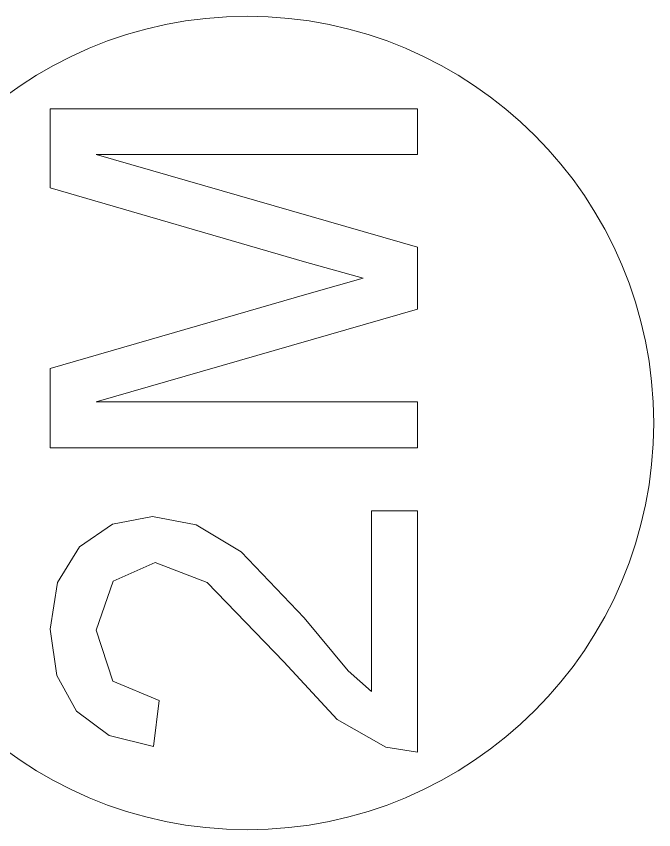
# Model space of a CAD drawing. Header units: millimetres. Extents: x 155927 to 317870, y -36033 to 97293.
# Drawn here: x 227562.7 to 227719.5, y 10264.2 to 10464.2 of the extents above; entities that cross this region are included whole.
import ezdxf

# ---------------------------------------------------------------- set-up
doc = ezdxf.new("R2010")
doc.units = ezdxf.units.MM
doc.header["$MEASUREMENT"] = 0
doc.layers.add('I-FURN', color=8, linetype='CONTINUOUS', lineweight=9)

msp = doc.modelspace()

# ---------------------------------------------------------------- linework, layer by layer
at = {"layer": 'I-FURN'}
for p, q in [((227661.4, 10441.47), (227570.99, 10441.47)), ((227570.99, 10441.47), (227570.99, 10422.02)), ((227661.4, 10430.17), (227661.4, 10441.47)), ((227661.4, 10407.46), (227582.29, 10430.17)), ((227582.29, 10430.17), (227661.4, 10430.17)), ((227570.99, 10422.02), (227633.61, 10403.84)), ((227661.4, 10392.14), (227661.4, 10407.46)), ((227633.61, 10403.84), (227648.02, 10399.8)), ((227648.02, 10399.8), (227634.71, 10396.07)), ((227634.71, 10396.07), (227570.99, 10377.57)), ((227582.29, 10369.42), (227661.4, 10392.14)), ((227570.99, 10377.57), (227570.99, 10358.12)), ((227661.4, 10369.42), (227582.29, 10369.42)), ((227661.4, 10358.12), (227661.4, 10369.42)), ((227570.99, 10358.12), (227661.4, 10358.12)), ((227650.1, 10342.58), (227650.1, 10298.19)), ((227661.4, 10342.58), (227650.1, 10342.58)), ((227661.4, 10283.25), (227661.4, 10342.58)), ((227596.2, 10341.17), (227586.34, 10339.31)), ((227606.91, 10339.16), (227596.2, 10341.17)), ((227586.34, 10339.31), (227578.23, 10333.72)), ((227617.99, 10332.49), (227606.91, 10339.16)), ((227578.23, 10333.72), (227572.8, 10324.94)), ((227633.48, 10316.29), (227617.99, 10332.49)), ((227586.52, 10325.27), (227596.88, 10329.87)), ((227596.88, 10329.87), (227609.68, 10324.99)), ((227572.8, 10324.94), (227570.99, 10313.49)), ((227582.29, 10313.25), (227586.52, 10325.27)), ((227609.68, 10324.99), (227628.51, 10305.48)), ((227644.35, 10303.29), (227633.48, 10316.29)), ((227570.99, 10313.49), (227572.62, 10302.13)), ((227586.42, 10300.72), (227582.29, 10313.25)), ((227628.51, 10305.48), (227641.61, 10291.33)), ((227572.62, 10302.13), (227577.5, 10293.33)), ((227650.1, 10298.19), (227644.35, 10303.29)), ((227597.83, 10295.97), (227586.42, 10300.72)), ((227596.42, 10284.66), (227597.83, 10295.97)), ((227577.5, 10293.33), (227585.49, 10287.4)), ((227641.61, 10291.33), (227653.61, 10284.47)), ((227585.49, 10287.4), (227596.42, 10284.66)), ((227653.61, 10284.47), (227661.4, 10283.25))]:
    msp.add_line(p, q, dxfattribs=at)
for start, end in [(90, 270), (270, 90)]:
    msp.add_arc((227619.53, 10364.19), 100, start, end, dxfattribs=at)

doc.saveas('drawing.dxf')
